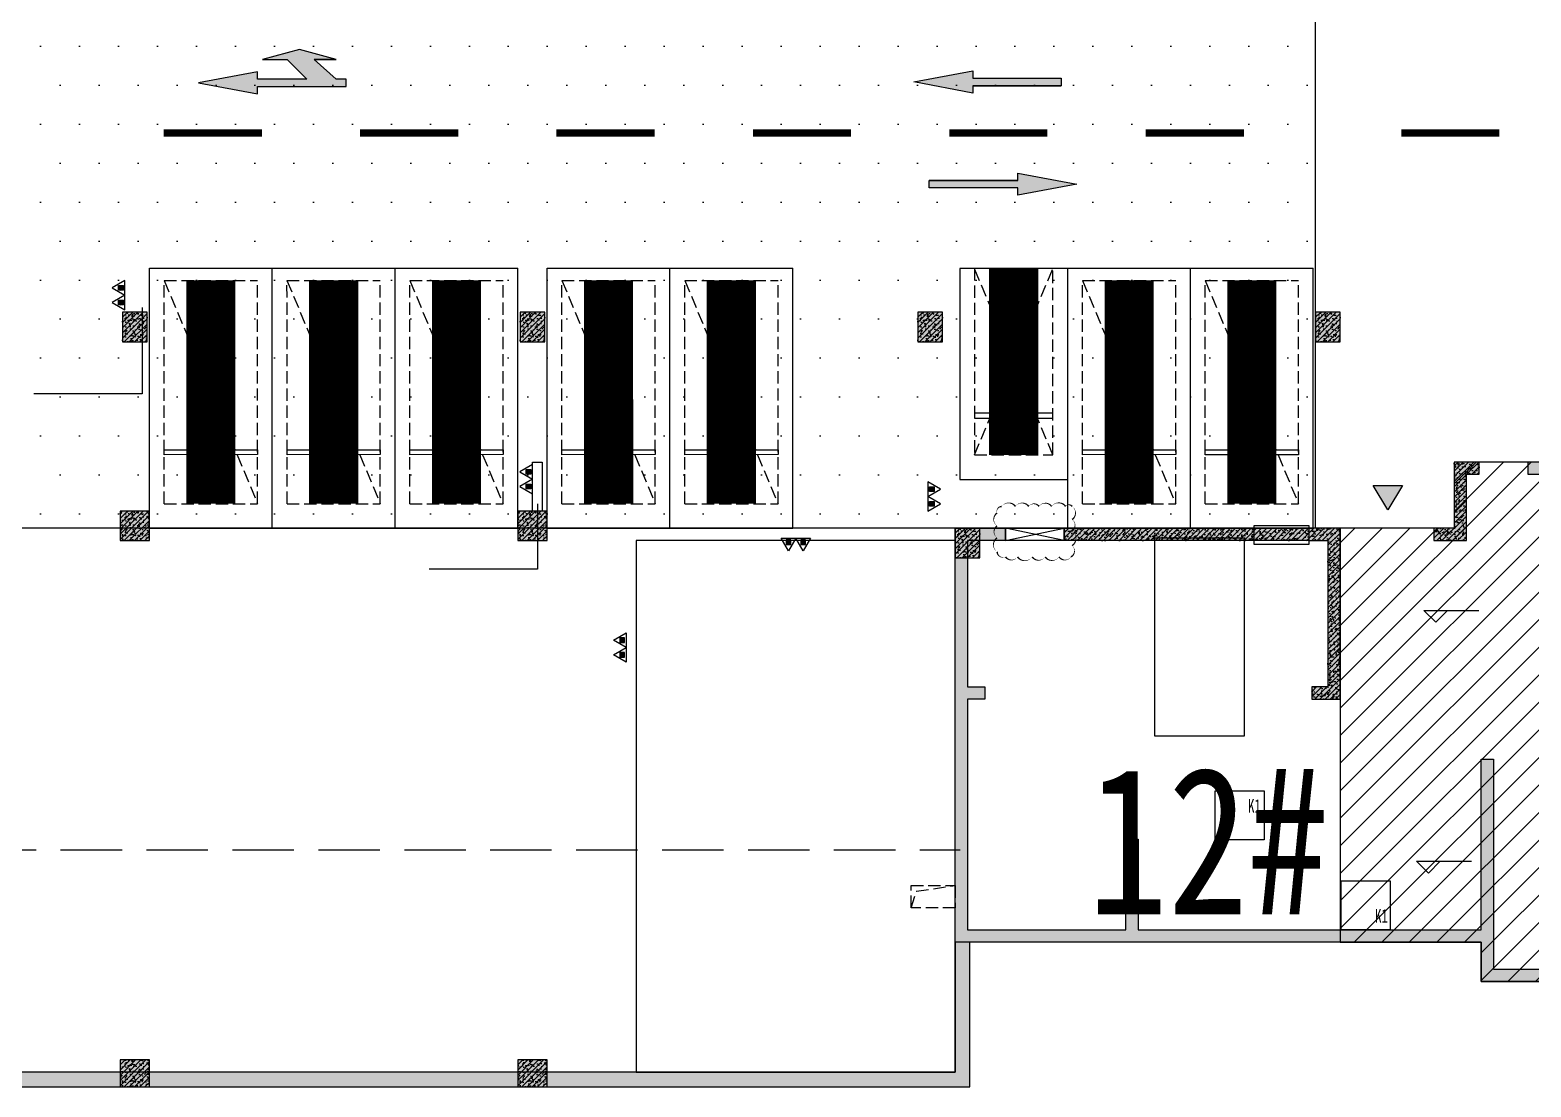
# Model space of a CAD drawing. Extents: x -1338203 to 1886333, y -783476 to 1038610.
# Drawn here: x 637563 to 668132, y 181499 to 203029 of the extents above; entities that cross this region are included whole.
import ezdxf
from ezdxf.enums import TextEntityAlignment as Align

# ---------------------------------------------------------------- set-up
doc = ezdxf.new("R2010")
doc.units = 0
doc.header["$LTSCALE"] = 1000
doc.header["$MEASUREMENT"] = 0
for name, pattern in [('$2$DASH', [0.35, 0.25, -0.1]), ('A-001-平面B2$0$__DASH', [0.35, 0.25, -0.1]), ('DASH', [0.35, 0.25, -0.1])]:
    doc.linetypes.add(name, pattern=pattern)
for name, color, linetype in [('$0$0A-O-HOLE', 52, 'Continuous'), ('$0$DIM_SYMB', 3, 'Continuous'), ('0A-P-PKNG-LINE', 9, 'Continuous'), ('A-001-平面参照B1$0$0A-ELEV-PATT', 8, 'Continuous'), ('A-001-平面参照B1$0$0G-NOTE', 4, 'Continuous'), ('A-001-平面参照B1$0$AUDIT_D_220531184525-2', 40, 'Continuous'), ('A-001-车位参照B1$0$A-001-车位参照B1$0$0A-P-PKNG-CAR(A)', 43, 'Continuous'), ('A-001-车位参照B1$0$A-001-车位参照B1$0$0A-P-PKNG-CAR(B)', 21, 'Continuous'), ('A-12-平面B1改$0$A-12-平面B1$0$0A-A-SYMB-ELEV', 150, 'Continuous'), ('p-a-mini', 150, 'Continuous'), ('p-a-regular', 5, 'Continuous'), ('S-12-柱墙B1_1$0$0S-CW-HATCH', 251, 'Continuous'), ('S-12-柱墙B1_1$0$0S-CW-HATCH-UP', 251, 'Continuous'), ('S-12-柱墙B1_1$0$0S-CW-LINE', 72, 'Continuous'), ('S-12-柱墙B1_1$0$0S-S-HOLE', 55, 'Continuous'), ('S001地下一墙柱$0$S001地下一墙柱$0$0S-CC-LINE', 52, 'Continuous'), ('S001地下一墙柱$0$S001地下一墙柱$0$0S-CW-HATCH', 251, 'Continuous'), ('S001地下一墙柱$0$S001地下一墙柱$0$0S-CW-HATCH-UP', 251, 'Continuous'), ('S001地下一墙柱$0$S001地下一墙柱$0$0S-CW-LINE', 72, 'Continuous'), ('中心线', 42, 'Continuous'), ('可见线', 7, 'Continuous'), ('地面指向箭头', 7, 'Continuous'), ('负一层消火栓$0$0P-ACC-FH', 7, 'Continuous'), ('负一层消火栓$0$0P-DIM-FH', 3, 'Continuous'), ('负一层消火栓$0$0P-EQUIP-FH', 7, 'Continuous')]:
    doc.layers.add(name, color=color, linetype=linetype)
for name, color, linetype, plot in [('A-001-平面参照B1$0$AAD-A-PROOF', 30, 'Continuous', False), ('AAD-A-PROOF', 30, 'Continuous', False), ('S-12-柱墙B1_1$0$AAD-A-PROOF', 30, 'Continuous', False)]:
    doc.layers.add(name, color=color, linetype=linetype, plot=plot)
doc.styles.add('A-001-平面参照B1$0$AAD-HT', font='simhei.ttf', dxfattribs={"width": 0.6})
doc.styles.add('仿宋_GB2312', font='simfang.ttf', dxfattribs={"width": 0.7, "height": 4})
pattern_1 = [(45, (0, 0), (-53.0330086, 53.0330086), []), (50, (0, 0), (215.178055, -18.82564), [22.5, -247.5]), (355, (0, 0), (-41.6254, 225.65764), [18, -198]), (100.4514, (17.93, -1.57), (173.552815, 206.83186), [19.12206, -210.342634]), (46.1842, (0, 60), (320.17231, -49.6557), [33.75, -371.25]), (96.6356, (26.68, 55.86), (280.39881, 292.23536), [28.68309, -315.5139]), (351.1842, (0, 60), (280.39858, 292.23558), [27, -297]), (21, (30, 45), (179.072116, -120.785667), [22.5, -247.5]), (326, (30, 45), (72.9946, 217.545014), [18, -198]), (71.4514, (44.92, 34.93), (252.06679, 96.75915), [19.12206, -210.342634]), (37.5, (0, 0), (3.647957, 99.868156), [0, -195.6, 0, -201, 0, -198.75]), (7.5, (0, 0), (78.920861, 118.323514), [0, -114.6, 0, -191.1, 0, -75.75]), (327.5, (-66.9, 0), (160.146731, -6.7664615), [0, -75, 0, -234, 0, -310.5]), (317.5, (-96.9, 0), (174.95585, 30.031495), [0, -97.5, 0, -155.4, 0, -220.5])]

# ---------------------------------------------------------------- blocks, each defined once
blk = doc.blocks.new('A-001-平面参照B1')
at = {"layer": 'A-001-平面参照B1$0$0A-ELEV-PATT'}
h = blk.add_hatch(dxfattribs=at)
h.set_pattern_fill('DOTS', color=256, scale=500)
h.set_pattern_definition([(0, (-766365.4, -306889.1), (396.875, 793.75), [0, -793.75])])
h.paths.add_polyline_path([(-147679, -109440), (-147679, -97910), (-102629, -97910), (-102629, -114010), (-139289, -114010), (-139289, -113010), (-147319, -113008), (-147319, -109438)])
at = {"layer": 'A-001-平面参照B1$0$AAD-A-PROOF', "ltscale": 0.002}
blk.add_lwpolyline([(-116459, -125088), (-109959, -125088), (-109959, -114260), (-116459, -114260)], close=True, dxfattribs=at)
at = {"layer": 'A-001-平面参照B1$0$AUDIT_D_220531184525-2'}
blk.add_lwpolyline([(-147679, -109440), (-147679, -97910), (-102629, -97910), (-102629, -114010), (-139289, -114010), (-139289, -113010), (-147319, -113008), (-147319, -109438), (-147679, -109440)], dxfattribs=at)
at = {"layer": 'A-001-平面参照B1$0$0G-NOTE', "style": 'A-001-平面参照B1$0$AAD-HT', "width": 0.8}
blk.add_text('12#', height=3000, rotation=0, dxfattribs=at).set_placement((-107261, -120376), align=Align.MIDDLE_LEFT)
blk = doc.blocks.new('A$C2C814229')
at = {"layer": '$0$0A-O-HOLE', "linetype": 'DASH'}
blk.add_lwpolyline([(-110859, -121288), (-109959, -121288), (-109959, -121738), (-110859, -121738)], close=True, dxfattribs=at)
blk.add_lwpolyline([(-110859, -121738), (-110751, -121400), (-109959, -121288)], dxfattribs=at)
blk = doc.blocks.new('A-001-人防参照B1')
for points in [[(-103869, -113952), (-102759, -113952), (-102759, -114343), (-103869, -114343)], [(-105904, -118240), (-104069, -118240), (-104069, -114210), (-105904, -114210)]]:
    blk.add_lwpolyline(points, close=True)
blk = doc.blocks.new('S-12-柱墙B1_1', base_point=(-588474, -346969))
at = {"layer": 'S-12-柱墙B1_1$0$0S-CW-HATCH'}
h = blk.add_hatch(color=256, dxfattribs=at)
h.dxf.hatch_style = 1
h.paths.add_polyline_path([(-584784, -348869), (-584984, -348869), (-584984, -349269), (-585764, -349269), (-585764, -349469), (-584784, -349469)])
h.paths.add_polyline_path([(-584984, -348069), (-584784, -348069), (-584784, -347309), (-585314, -347309), (-585314, -345329), (-588634, -345329), (-588634, -347379), (-588914, -347379), (-588914, -347629), (-588584, -347629), (-588584, -349379), (-588384, -349379), (-588384, -345579), (-585564, -345579), (-585564, -346809), (-585764, -346809), (-585764, -347059), (-585564, -347059), (-585564, -347559), (-584984, -347559)])
h = blk.add_hatch(color=256, dxfattribs=at)
h.dxf.hatch_style = 1
h.paths.add_polyline_path([(-590414, -347379), (-590414, -348729), (-590824, -348729), (-590824, -348979), (-590164, -348979), (-590164, -347629), (-589904, -347629), (-589904, -347379)])
h = blk.add_hatch(color=256, dxfattribs=at)
h.dxf.hatch_style = 1
h.paths.add_polyline_path([(-544824, -351749), (-545074, -351749), (-545074, -350749), (-544824, -350749), (-544824, -348729), (-549444, -348729), (-549444, -348979), (-545074, -348979), (-545074, -351959), (-545424, -351959), (-545424, -352209), (-545074, -352209), (-545074, -355139), (-544824, -355139), (-544824, -355839), (-545074, -355839), (-545074, -356909), (-548299, -356909), (-548299, -355059), (-548549, -355059), (-548549, -356909), (-555534, -356909), (-555534, -353429), (-555784, -353429), (-555784, -357709), (-561664, -357709), (-561664, -353429), (-561914, -353429), (-561914, -356909), (-568899, -356909), (-568899, -355059), (-569149, -355059), (-569149, -356909), (-572374, -356909), (-572374, -354579), (-572624, -354579), (-572624, -356909), (-572774, -356909), (-572774, -354579), (-573024, -354579), (-573024, -356909), (-576249, -356909), (-576249, -355059), (-576499, -355059), (-576499, -356909), (-583484, -356909), (-583484, -353429), (-583734, -353429), (-583734, -357709), (-589614, -357709), (-589614, -353429), (-589864, -353429), (-589864, -356909), (-596849, -356909), (-596849, -355059), (-597099, -355059), (-597099, -356909), (-600324, -356909), (-600324, -352209), (-599974, -352209), (-599974, -351959), (-600324, -351959), (-600324, -348979), (-599554, -348979), (-599554, -348729), (-600574, -348729), (-600574, -357159), (-589864, -357159), (-589864, -357959), (-583484, -357959), (-583484, -357159), (-561914, -357159), (-561914, -357959), (-555534, -357959), (-555534, -357159), (-544824, -357159)])
h = blk.add_hatch(color=256, dxfattribs=at)
h.dxf.hatch_style = 1
h.paths.add_polyline_path([(-598354, -348729), (-593374, -348729), (-593374, -348979), (-598354, -348979)])
h = blk.add_hatch(color=256, dxfattribs=at)
h.dxf.hatch_style = 1
h.paths.add_polyline_path([(-593374, -348979), (-592984, -348979), (-592984, -351959), (-593314, -351959), (-593314, -352209), (-592734, -352209), (-592734, -348729), (-593374, -348729)])
at = {"layer": 'S-12-柱墙B1_1$0$0S-CW-HATCH-UP'}
h = blk.add_hatch(dxfattribs=at)
h.set_pattern_fill('钢筋混凝土', color=256, scale=30)
h.set_pattern_definition(pattern_1)
h.paths.add_polyline_path([(-584984, -348069), (-584784, -348069), (-584784, -347309), (-585314, -347309), (-585314, -345329), (-588634, -345329), (-588634, -347379), (-588914, -347379), (-588914, -347629), (-588584, -347629), (-588584, -349379), (-588384, -349379), (-588384, -345579), (-585564, -345579), (-585564, -346809), (-585764, -346809), (-585764, -347059), (-585564, -347059), (-585564, -347559), (-584984, -347559)])
h.paths.add_polyline_path([(-584784, -348869), (-584984, -348869), (-584984, -349269), (-585764, -349269), (-585764, -349469), (-584784, -349469)])
h = blk.add_hatch(dxfattribs=at)
h.set_pattern_fill('钢筋混凝土', color=256, scale=30)
h.set_pattern_definition([(45, (-2.43, -1.91), (-53.0330086, 53.0330086), []), (50, (-2.43, -1.91), (215.178055, -18.82564), [22.5, -247.5]), (355, (-2.43, -1.9), (-41.6254, 225.65764), [18, -198]), (100.4514, (15.5, -3.48), (173.552815, 206.83186), [19.12206, -210.342634]), (46.1842, (-2.43, 58.1), (320.17231, -49.6557), [33.75, -371.25]), (96.6356, (24.25, 53.95), (280.39881, 292.23536), [28.68309, -315.5139]), (351.1842, (-2.43, 58.1), (280.39858, 292.23558), [27, -297]), (21, (27.57, 43.09), (179.072116, -120.785667), [22.5, -247.5]), (326, (27.57, 43.1), (72.9946, 217.54501), [18, -198]), (71.4514, (42.5, 33.03), (252.06679, 96.75915), [19.12206, -210.342634]), (37.5, (-2.43, -1.91), (3.647957, 99.868156), [0, -195.6, 0, -201, 0, -198.75]), (7.5, (-2.43, -1.91), (78.920861, 118.323514), [0, -114.6, 0, -191.1, 0, -75.75]), (327.5, (-69.33, -1.91), (160.146731, -6.7664615), [0, -75, 0, -234, 0, -310.5]), (317.5, (-99.33, -1.91), (174.95585, 30.031495), [0, -97.5, 0, -155.4, 0, -220.5])])
h.paths.add_polyline_path([(-590414, -347379), (-590414, -348729), (-590824, -348729), (-590824, -348979), (-590164, -348979), (-590164, -347629), (-589904, -347629), (-589904, -347379)])
h = blk.add_hatch(dxfattribs=at)
h.set_pattern_fill('钢筋混凝土', color=256, scale=30)
h.set_pattern_definition(pattern_1)
h.paths.add_polyline_path([(-545074, -350749), (-544824, -350749), (-544824, -348729), (-549444, -348729), (-549444, -348979), (-545074, -348979), (-545074, -351959), (-545424, -351959), (-545424, -352209), (-545074, -352209), (-545074, -355139), (-544824, -355139), (-544824, -355839), (-545074, -355839), (-545074, -356909), (-548299, -356909), (-548299, -355059), (-548549, -355059), (-548549, -356909), (-555534, -356909), (-555534, -353429), (-555784, -353429), (-555784, -357709), (-561664, -357709), (-561664, -353429), (-561914, -353429), (-561914, -356909), (-568899, -356909), (-568899, -355059), (-569149, -355059), (-569149, -356909), (-572374, -356909), (-572374, -354579), (-572624, -354579), (-572624, -356909), (-572774, -356909), (-572774, -354579), (-573024, -354579), (-573024, -356909), (-576249, -356909), (-576249, -355059), (-576499, -355059), (-576499, -356909), (-583484, -356909), (-583484, -353429), (-583734, -353429), (-583734, -357709), (-589614, -357709), (-589614, -353429), (-589864, -353429), (-589864, -356909), (-596849, -356909), (-596849, -355059), (-597099, -355059), (-597099, -356909), (-600324, -356909), (-600324, -352209), (-599974, -352209), (-599974, -351959), (-600324, -351959), (-600324, -348979), (-599554, -348979), (-599554, -348729), (-600574, -348729), (-600574, -357159), (-589864, -357159), (-589864, -357959), (-583484, -357959), (-583484, -357159), (-561914, -357159), (-561914, -357959), (-555534, -357959), (-555534, -357159), (-544824, -357159), (-544824, -351749), (-545074, -351749)])
h = blk.add_hatch(dxfattribs=at)
h.set_pattern_fill('钢筋混凝土', color=256, scale=30)
h.set_pattern_definition(pattern_1)
h.paths.add_polyline_path([(-598354, -348729), (-593374, -348729), (-593374, -348979), (-598354, -348979)])
h = blk.add_hatch(dxfattribs=at)
h.set_pattern_fill('钢筋混凝土', color=256, scale=30)
h.set_pattern_definition([(45, (0, 0), (-53.0330086, 53.0330086), []), (50, (0, 0), (215.178055, -18.82564), [22.5, -247.5]), (355, (0, 0), (-41.6254, 225.65764), [18, -198]), (100.4514, (17.93, -1.57), (173.552815, 206.83186), [19.12206, -210.342634]), (46.1842, (0, 60), (320.17231, -49.6557), [33.75, -371.25]), (96.6356, (26.68, 55.86), (280.39881, 292.23536), [28.68309, -315.5139]), (351.1842, (0, 60), (280.39858, 292.23558), [27, -297]), (21, (30, 45), (179.072116, -120.785667), [22.5, -247.5]), (326, (30, 45), (72.9946, 217.54501), [18, -198]), (71.4514, (44.92, 34.93), (252.06679, 96.75915), [19.12206, -210.342634]), (37.5, (0, 0), (3.647957, 99.868156), [0, -195.6, 0, -201, 0, -198.75]), (7.5, (0, 0), (78.920861, 118.323514), [0, -114.6, 0, -191.1, 0, -75.75]), (327.5, (-66.9, 0), (160.146731, -6.7664615), [0, -75, 0, -234, 0, -310.5]), (317.5, (-96.9, 0), (174.95585, 30.031495), [0, -97.5, 0, -155.4, 0, -220.5])])
h.paths.add_polyline_path([(-593374, -348979), (-592984, -348979), (-592984, -351959), (-593314, -351959), (-593314, -352209), (-592734, -352209), (-592734, -348729), (-593374, -348729)])
at = {"layer": 'S-12-柱墙B1_1$0$0S-CW-LINE'}
for points in [[(-588634, -347379), (-588914, -347379), (-588914, -347629), (-588584, -347629)], [(-583484, -357959), (-589864, -357959), (-589864, -357159), (-600574, -357159), (-600574, -348729), (-599554, -348729), (-599554, -348979), (-600324, -348979), (-600324, -351959), (-599974, -351959), (-599974, -352209), (-600324, -352209), (-600324, -356909), (-597099, -356909), (-597099, -355059), (-596849, -355059), (-596849, -356909), (-589864, -356909), (-589864, -353429), (-589614, -353429), (-589614, -357709), (-583734, -357709)]]:
    blk.add_lwpolyline(points, dxfattribs=at)
for points in [[(-590414, -347379), (-590414, -348729), (-590824, -348729), (-590824, -348979), (-590164, -348979), (-590164, -347629), (-589904, -347629), (-589904, -347379)], [(-598354, -348729), (-593374, -348729), (-593374, -348979), (-598354, -348979)], [(-593374, -348979), (-592984, -348979), (-592984, -351959), (-593314, -351959), (-593314, -352209), (-592734, -352209), (-592734, -348729), (-593374, -348729)]]:
    blk.add_lwpolyline(points, close=True, dxfattribs=at)
at = {"layer": 'S-12-柱墙B1_1$0$0S-S-HOLE'}
for p, q in [((-599554, -348979), (-598354, -348729)), ((-598354, -348979), (-599554, -348729))]:
    blk.add_line(p, q, dxfattribs=at)
blk.add_lwpolyline([(-599554, -348729), (-598354, -348729), (-598354, -348979), (-599554, -348979)], close=True, dxfattribs=at)
at = {"layer": 'S-12-柱墙B1_1$0$AAD-A-PROOF', "flags": 128}
blk.add_lwpolyline([(-598194, -348284, 0, 30.8, -0.520567), (-598194, -348550, 0, 30.8, -0.520567), (-598194, -348782, 0, 30.8, -0.520567), (-598194, -349083, 0, 30.8, -0.520567), (-598216, -349311, 0, 30.8, -0.520567), (-598461, -349311, 0, 30.8, -0.520567), (-598744, -349311, 0, 30.8, -0.520567), (-599008, -349311, 0, 30.8, -0.520567), (-599306, -349311, 0, 30.8, -0.520567), (-599550, -349311, 0, 30.8, -0.520567), (-599722, -349208, 0, 30.8, -0.520567), (-599722, -348922, 0, 30.8, -0.520567), (-599722, -348681, 0, 30.8, -0.520567), (-599722, -348418, 0, 30.8, -0.520567), (-599626, -348284, 0, 30.8, -0.520567), (-599348, -348284, 0, 30.8, -0.520567), (-599078, -348284, 0, 30.8, -0.520567), (-598868, -348284, 0, 30.8, -0.520567), (-598611, -348284, 0, 30.8, -0.520567), (-598326, -348284, 0, 30.8, -0.520567)], format="xyseb", close=True, dxfattribs=at)
blk = doc.blocks.new('S001地下一墙柱')
at = {"layer": 'S001地下一墙柱$0$S001地下一墙柱$0$0S-CW-HATCH'}
h = blk.add_hatch(color=256, dxfattribs=at)
h.dxf.hatch_style = 1
h.paths.add_polyline_path([(-126419, -109610), (-126919, -109610), (-126919, -110210), (-126419, -110210)])
h = blk.add_hatch(color=256, dxfattribs=at)
h.dxf.hatch_style = 1
h.paths.add_polyline_path([(-118319, -109610), (-118819, -109610), (-118819, -110210), (-118319, -110210)])
h = blk.add_hatch(color=256, dxfattribs=at)
h.dxf.hatch_style = 1
h.paths.add_polyline_path([(-110219, -109610), (-110719, -109610), (-110719, -110210), (-110219, -110210)])
h = blk.add_hatch(color=256, dxfattribs=at)
h.dxf.hatch_style = 1
h.paths.add_polyline_path([(-102119, -109610), (-102619, -109610), (-102619, -110210), (-102119, -110210)])
h = blk.add_hatch(color=256, dxfattribs=at)
h.dxf.hatch_style = 1
h.paths.add_polyline_path([(-126369, -113660), (-126969, -113660), (-126969, -114260), (-126369, -114260)])
h = blk.add_hatch(color=256, dxfattribs=at)
h.dxf.hatch_style = 1
h.paths.add_polyline_path([(-118269, -113660), (-118869, -113660), (-118869, -114260), (-118269, -114260)])
h = blk.add_hatch(color=256, dxfattribs=at)
h.dxf.hatch_style = 1
h.paths.add_polyline_path([(-109459, -114010), (-109959, -114010), (-109959, -114610), (-109459, -114610)])
at = {"layer": 'S001地下一墙柱$0$S001地下一墙柱$0$0S-CW-HATCH', "ltscale": 0.002}
h = blk.add_hatch(color=256, dxfattribs=at)
h.dxf.hatch_style = 1
h.paths.add_polyline_path([(-132879, -122790), (-132879, -125390), (-109659, -125390), (-109659, -122440), (-109959, -122440), (-109959, -125090), (-132579, -125090), (-132579, -122790)])
at = {"layer": 'S001地下一墙柱$0$S001地下一墙柱$0$0S-CW-HATCH'}
h = blk.add_hatch(color=256, dxfattribs=at)
h.dxf.hatch_style = 1
h.paths.add_polyline_path([(-126369, -124840), (-126969, -124840), (-126969, -125390), (-126369, -125390)])
h = blk.add_hatch(color=256, dxfattribs=at)
h.dxf.hatch_style = 1
h.paths.add_polyline_path([(-118269, -124840), (-118869, -124840), (-118869, -125390), (-118269, -125390)])
at = {"layer": 'S001地下一墙柱$0$S001地下一墙柱$0$0S-CW-HATCH-UP'}
h = blk.add_hatch(dxfattribs=at)
h.set_pattern_fill('钢筋混凝土', color=256, scale=30)
h.set_pattern_definition([(45, (-94108.04, -100658.29), (-53.03301, 53.03301), []), (50, (-94108.04, -100658.29), (215.1781, -18.8256), [22.5, -247.5]), (355, (-94108.04, -100658.29), (-41.6254, 225.6576), [18, -198]), (100.4514, (-94090.1, -100659.86), (173.5528, 206.8319), [19.122, -210.3426]), (46.1842, (-94108.04, -100598.3), (320.1723, -49.6557), [33.75, -371.25]), (96.6356, (-94081.36, -100602.43), (280.3988, 292.2354), [28.683, -315.514]), (351.1842, (-94108.04, -100598.3), (280.3986, 292.2356), [27, -297]), (21, (-94078.04, -100613.29), (179.0721, -120.7857), [22.5, -247.5]), (326, (-94078.04, -100613.29), (72.9946, 217.545), [18, -198]), (71.4514, (-94063.11, -100623.35), (252.0668, 96.7591), [19.122, -210.3426]), (37.5, (-94108.04, -100658.29), (3.64796, 99.86816), [0, -195.6, 0, -201, 0, -198.75]), (7.5, (-94108.04, -100658.29), (78.92086, 118.3235), [0, -114.6, 0, -191.1, 0, -75.75]), (327.5, (-94174.94, -100658.29), (160.14673, -6.76646), [0, -75, 0, -234, 0, -310.5]), (317.5, (-94204.94, -100658.29), (174.95585, 30.0315), [0, -97.5, 0, -155.4, 0, -220.5])])
h.paths.add_polyline_path([(-126419, -109610), (-126919, -109610), (-126919, -110210), (-126419, -110210)])
h = blk.add_hatch(dxfattribs=at)
h.set_pattern_fill('钢筋混凝土', color=256, scale=30)
h.set_pattern_definition([(45, (-86008.01, -100658.154), (-53.03301, 53.03301), []), (50, (-86008, -100658.15), (215.1781, -18.8256), [22.5, -247.5]), (355, (-86008, -100658.15), (-41.6254, 225.6576), [18, -198]), (100.4514, (-85990.07, -100659.72), (173.5528, 206.8319), [19.122, -210.3426]), (46.1842, (-86008, -100598.15), (320.1723, -49.6557), [33.75, -371.25]), (96.6356, (-85981.33, -100602.3), (280.3988, 292.2354), [28.683, -315.514]), (351.1842, (-86008, -100598.15), (280.3986, 292.2356), [27, -297]), (21, (-85978, -100613.15), (179.0721, -120.7857), [22.5, -247.5]), (326, (-85978, -100613.15), (72.9946, 217.545), [18, -198]), (71.4514, (-85963.08, -100623.22), (252.0668, 96.7591), [19.122, -210.3426]), (37.5, (-86008.01, -100658.154), (3.64796, 99.86816), [0, -195.6, 0, -201, 0, -198.75]), (7.5, (-86008.01, -100658.15), (78.92086, 118.3235), [0, -114.6, 0, -191.1, 0, -75.75]), (327.5, (-86074.91, -100658.154), (160.14673, -6.76646), [0, -75, 0, -234, 0, -310.5]), (317.5, (-86104.9, -100658.15), (174.95585, 30.0315), [0, -97.5, 0, -155.4, 0, -220.5])])
h.paths.add_polyline_path([(-118319, -109610), (-118819, -109610), (-118819, -110210), (-118319, -110210)])
h = blk.add_hatch(dxfattribs=at)
h.set_pattern_fill('钢筋混凝土', color=256, scale=30)
h.set_pattern_definition([(45, (-77908.04, -100658.29), (-53.03301, 53.03301), []), (50, (-77908.04, -100658.29), (215.1781, -18.8256), [22.5, -247.5]), (355, (-77908.04, -100658.29), (-41.6254, 225.6576), [18, -198]), (100.4514, (-77890.1, -100659.86), (173.5528, 206.8319), [19.122, -210.3426]), (46.1842, (-77908.04, -100598.3), (320.1723, -49.6557), [33.75, -371.25]), (96.6356, (-77881.36, -100602.43), (280.3988, 292.2354), [28.683, -315.514]), (351.1842, (-77908.04, -100598.3), (280.3986, 292.2356), [27, -297]), (21, (-77878.04, -100613.29), (179.0721, -120.7857), [22.5, -247.5]), (326, (-77878.04, -100613.29), (72.9946, 217.545), [18, -198]), (71.4514, (-77863.11, -100623.35), (252.0668, 96.7591), [19.122, -210.3426]), (37.5, (-77908.04, -100658.29), (3.64796, 99.86816), [0, -195.6, 0, -201, 0, -198.75]), (7.5, (-77908.04, -100658.29), (78.92086, 118.3235), [0, -114.6, 0, -191.1, 0, -75.75]), (327.5, (-77974.94, -100658.29), (160.14673, -6.76646), [0, -75, 0, -234, 0, -310.5]), (317.5, (-78004.94, -100658.29), (174.95585, 30.0315), [0, -97.5, 0, -155.4, 0, -220.5])])
h.paths.add_polyline_path([(-110219, -109610), (-110719, -109610), (-110719, -110210), (-110219, -110210)])
h = blk.add_hatch(dxfattribs=at)
h.set_pattern_fill('钢筋混凝土', color=256, scale=30)
h.set_pattern_definition([(45, (-69808.044, -100658.29), (-53.03301, 53.03301), []), (50, (-69808.04, -100658.29), (215.1781, -18.8256), [22.5, -247.5]), (355, (-69808.04, -100658.29), (-41.6254, 225.6576), [18, -198]), (100.4514, (-69790.11, -100659.86), (173.5528, 206.8319), [19.122, -210.3426]), (46.1842, (-69808.04, -100598.3), (320.1723, -49.6557), [33.75, -371.25]), (96.6356, (-69781.36, -100602.43), (280.3988, 292.2354), [28.683, -315.514]), (351.1842, (-69808.04, -100598.3), (280.3986, 292.2356), [27, -297]), (21, (-69778.04, -100613.29), (179.0721, -120.7857), [22.5, -247.5]), (326, (-69778.04, -100613.29), (72.9946, 217.545), [18, -198]), (71.4514, (-69763.12, -100623.35), (252.0668, 96.7591), [19.122, -210.3426]), (37.5, (-69808.044, -100658.29), (3.64796, 99.86816), [0, -195.6, 0, -201, 0, -198.75]), (7.5, (-69808.04, -100658.29), (78.92086, 118.3235), [0, -114.6, 0, -191.1, 0, -75.75]), (327.5, (-69874.944, -100658.29), (160.14673, -6.76646), [0, -75, 0, -234, 0, -310.5]), (317.5, (-69904.94, -100658.29), (174.95585, 30.0315), [0, -97.5, 0, -155.4, 0, -220.5])])
h.paths.add_polyline_path([(-102119, -109610), (-102619, -109610), (-102619, -110210), (-102119, -110210)])
h = blk.add_hatch(dxfattribs=at)
h.set_pattern_fill('钢筋混凝土', color=256, scale=30)
h.set_pattern_definition([(45, (-94108.03, -104708.29), (-53.03301, 53.03301), []), (50, (-94108.03, -104708.3), (215.1781, -18.8256), [22.5, -247.5]), (355, (-94108.03, -104708.3), (-41.6254, 225.6576), [18, -198]), (100.4514, (-94090.1, -104709.86), (173.5528, 206.8319), [19.122, -210.3426]), (46.1842, (-94108.03, -104648.3), (320.1723, -49.6557), [33.75, -371.25]), (96.6356, (-94081.35, -104652.43), (280.3988, 292.2354), [28.683, -315.514]), (351.1842, (-94108.03, -104648.3), (280.3986, 292.2356), [27, -297]), (21, (-94078.03, -104663.3), (179.0721, -120.7857), [22.5, -247.5]), (326, (-94078.03, -104663.3), (72.9946, 217.545), [18, -198]), (71.4514, (-94063.1, -104673.36), (252.0668, 96.7591), [19.122, -210.3426]), (37.5, (-94108.03, -104708.29), (3.64796, 99.86816), [0, -195.6, 0, -201, 0, -198.75]), (7.5, (-94108.03, -104708.29), (78.92086, 118.3235), [0, -114.6, 0, -191.1, 0, -75.75]), (327.5, (-94174.93, -104708.29), (160.14673, -6.76646), [0, -75, 0, -234, 0, -310.5]), (317.5, (-94204.93, -104708.29), (174.95585, 30.0315), [0, -97.5, 0, -155.4, 0, -220.5])])
h.paths.add_polyline_path([(-126369, -113660), (-126969, -113660), (-126969, -114260), (-126369, -114260)])
h = blk.add_hatch(dxfattribs=at)
h.set_pattern_fill('钢筋混凝土', color=256, scale=30)
h.set_pattern_definition([(45, (-86008.03, -104708.29), (-53.03301, 53.03301), []), (50, (-86008.03, -104708.3), (215.1781, -18.8256), [22.5, -247.5]), (355, (-86008.03, -104708.3), (-41.6254, 225.6576), [18, -198]), (100.4514, (-85990.1, -104709.86), (173.5528, 206.8319), [19.122, -210.3426]), (46.1842, (-86008.03, -104648.3), (320.1723, -49.6557), [33.75, -371.25]), (96.6356, (-85981.35, -104652.43), (280.3988, 292.2354), [28.683, -315.514]), (351.1842, (-86008.03, -104648.3), (280.3986, 292.2356), [27, -297]), (21, (-85978.03, -104663.3), (179.0721, -120.7857), [22.5, -247.5]), (326, (-85978.03, -104663.3), (72.9946, 217.545), [18, -198]), (71.4514, (-85963.1, -104673.36), (252.0668, 96.7591), [19.122, -210.3426]), (37.5, (-86008.03, -104708.29), (3.64796, 99.86816), [0, -195.6, 0, -201, 0, -198.75]), (7.5, (-86008.03, -104708.29), (78.92086, 118.3235), [0, -114.6, 0, -191.1, 0, -75.75]), (327.5, (-86074.93, -104708.29), (160.14673, -6.76646), [0, -75, 0, -234, 0, -310.5]), (317.5, (-86104.93, -104708.29), (174.95585, 30.0315), [0, -97.5, 0, -155.4, 0, -220.5])])
h.paths.add_polyline_path([(-118269, -113660), (-118869, -113660), (-118869, -114260), (-118269, -114260)])
h = blk.add_hatch(dxfattribs=at)
h.set_pattern_fill('钢筋混凝土', color=256, scale=30)
h.set_pattern_definition([(45, (-77148.03, -105058.29), (-53.03301, 53.03301), []), (50, (-77148.03, -105058.3), (215.1781, -18.8256), [22.5, -247.5]), (355, (-77148.03, -105058.3), (-41.6254, 225.6576), [18, -198]), (100.4514, (-77130.1, -105059.86), (173.5528, 206.8319), [19.122, -210.3426]), (46.1842, (-77148.03, -104998.3), (320.1723, -49.6557), [33.75, -371.25]), (96.6356, (-77121.35, -105002.43), (280.3988, 292.2354), [28.683, -315.514]), (351.1842, (-77148.03, -104998.3), (280.3986, 292.2356), [27, -297]), (21, (-77118.03, -105013.3), (179.0721, -120.7857), [22.5, -247.5]), (326, (-77118.03, -105013.3), (72.9946, 217.545), [18, -198]), (71.4514, (-77103.1, -105023.36), (252.0668, 96.7591), [19.122, -210.3426]), (37.5, (-77148.03, -105058.29), (3.64796, 99.86816), [0, -195.6, 0, -201, 0, -198.75]), (7.5, (-77148.03, -105058.29), (78.92086, 118.3235), [0, -114.6, 0, -191.1, 0, -75.75]), (327.5, (-77214.93, -105058.29), (160.14673, -6.76646), [0, -75, 0, -234, 0, -310.5]), (317.5, (-77244.93, -105058.29), (174.95585, 30.0315), [0, -97.5, 0, -155.4, 0, -220.5])])
h.paths.add_polyline_path([(-109459, -114010), (-109959, -114010), (-109959, -114610), (-109459, -114610)])
at = {"layer": 'S001地下一墙柱$0$S001地下一墙柱$0$0S-CW-HATCH-UP', "ltscale": 0.002}
h = blk.add_hatch(dxfattribs=at)
h.set_pattern_fill('钢筋混凝土', color=256, scale=30)
h.set_pattern_definition([(45, (-766365.37, -306889.07), (-53.033009, 53.033009), []), (50, (-766365.37, -306889.07), (215.178055, -18.82564), [22.5, -247.5]), (355, (-766365.37, -306889.07), (-41.6254, 225.65764), [18, -198]), (100.4514, (-766347.44, -306890.64), (173.552815, 206.83186), [19.12206, -210.342634]), (46.1842, (-766365.37, -306829.07), (320.17231, -49.6557), [33.75, -371.25]), (96.6356, (-766338.7, -306833.2), (280.39881, 292.23536), [28.68309, -315.5139]), (351.1842, (-766365.37, -306829.07), (280.39858, 292.23558), [27, -297]), (21, (-766335.37, -306844.07), (179.072116, -120.785667), [22.5, -247.5]), (326, (-766335.37, -306844.07), (72.9946, 217.54501), [18, -198]), (71.4514, (-766320.44, -306854.14), (252.06679, 96.75915), [19.12206, -210.342634]), (37.5, (-766365.37, -306889.07), (3.647957, 99.868156), [0, -195.6, 0, -201, 0, -198.75]), (7.5, (-766365.37, -306889.07), (78.920861, 118.323514), [0, -114.6, 0, -191.1, 0, -75.75]), (327.5, (-766432.27, -306889.07), (160.146731, -6.7664615), [0, -75, 0, -234, 0, -310.5]), (317.5, (-766462.27, -306889.07), (174.95585, 30.031495), [0, -97.5, 0, -155.4, 0, -220.5])])
h.paths.add_polyline_path([(-132879, -122790), (-132879, -125390), (-109659, -125390), (-109659, -122440), (-109959, -122440), (-109959, -125090), (-132579, -125090), (-132579, -122790)])
at = {"layer": 'S001地下一墙柱$0$S001地下一墙柱$0$0S-CW-HATCH-UP'}
h = blk.add_hatch(dxfattribs=at)
h.set_pattern_fill('钢筋混凝土', color=256, scale=30)
h.set_pattern_definition([(45, (-94108.03, -115838.29), (-53.03301, 53.03301), []), (50, (-94108.03, -115838.29), (215.1781, -18.8256), [22.5, -247.5]), (355, (-94108.03, -115838.29), (-41.6254, 225.6576), [18, -198]), (100.4514, (-94090.1, -115839.86), (173.5528, 206.8319), [19.122, -210.3426]), (46.1842, (-94108.03, -115778.3), (320.1723, -49.6557), [33.75, -371.25]), (96.6356, (-94081.35, -115782.43), (280.3988, 292.2354), [28.683, -315.514]), (351.1842, (-94108.03, -115778.3), (280.3986, 292.2356), [27, -297]), (21, (-94078.03, -115793.29), (179.0721, -120.7857), [22.5, -247.5]), (326, (-94078.03, -115793.29), (72.9946, 217.545), [18, -198]), (71.4514, (-94063.1, -115803.35), (252.0668, 96.7591), [19.122, -210.3426]), (37.5, (-94108.03, -115838.29), (3.64796, 99.86816), [0, -195.6, 0, -201, 0, -198.75]), (7.5, (-94108.03, -115838.29), (78.92086, 118.3235), [0, -114.6, 0, -191.1, 0, -75.75]), (327.5, (-94174.93, -115838.29), (160.14673, -6.76646), [0, -75, 0, -234, 0, -310.5]), (317.5, (-94204.93, -115838.29), (174.95585, 30.0315), [0, -97.5, 0, -155.4, 0, -220.5])])
h.paths.add_polyline_path([(-126369, -124840), (-126969, -124840), (-126969, -125390), (-126369, -125390)])
h = blk.add_hatch(dxfattribs=at)
h.set_pattern_fill('钢筋混凝土', color=256, scale=30)
h.set_pattern_definition([(45, (-86008.03, -115838.29), (-53.03301, 53.03301), []), (50, (-86008.03, -115838.29), (215.1781, -18.8256), [22.5, -247.5]), (355, (-86008.03, -115838.29), (-41.6254, 225.6576), [18, -198]), (100.4514, (-85990.1, -115839.86), (173.5528, 206.8319), [19.122, -210.3426]), (46.1842, (-86008.03, -115778.3), (320.1723, -49.6557), [33.75, -371.25]), (96.6356, (-85981.35, -115782.43), (280.3988, 292.2354), [28.683, -315.514]), (351.1842, (-86008.03, -115778.3), (280.3986, 292.2356), [27, -297]), (21, (-85978.03, -115793.29), (179.0721, -120.7857), [22.5, -247.5]), (326, (-85978.03, -115793.29), (72.9946, 217.545), [18, -198]), (71.4514, (-85963.1, -115803.35), (252.0668, 96.7591), [19.122, -210.3426]), (37.5, (-86008.03, -115838.29), (3.64796, 99.86816), [0, -195.6, 0, -201, 0, -198.75]), (7.5, (-86008.03, -115838.29), (78.92086, 118.3235), [0, -114.6, 0, -191.1, 0, -75.75]), (327.5, (-86074.93, -115838.29), (160.14673, -6.76646), [0, -75, 0, -234, 0, -310.5]), (317.5, (-86104.93, -115838.29), (174.95585, 30.0315), [0, -97.5, 0, -155.4, 0, -220.5])])
h.paths.add_polyline_path([(-118269, -124840), (-118869, -124840), (-118869, -125390), (-118269, -125390)])
at = {"layer": 'S001地下一墙柱$0$S001地下一墙柱$0$0S-CC-LINE'}
for points in [[(-126419, -109610), (-126919, -109610), (-126919, -110210), (-126419, -110210)], [(-118319, -109610), (-118819, -109610), (-118819, -110210), (-118319, -110210)], [(-110219, -109610), (-110719, -109610), (-110719, -110210), (-110219, -110210)], [(-102119, -109610), (-102619, -109610), (-102619, -110210), (-102119, -110210)], [(-126369, -113660), (-126969, -113660), (-126969, -114260), (-126369, -114260)], [(-118269, -113660), (-118869, -113660), (-118869, -114260), (-118269, -114260)], [(-109459, -114010), (-109959, -114010), (-109959, -114610), (-109459, -114610)], [(-126369, -124840), (-126969, -124840), (-126969, -125390), (-126369, -125390)], [(-118269, -124840), (-118869, -124840), (-118869, -125390), (-118269, -125390)]]:
    blk.add_lwpolyline(points, close=True, dxfattribs=at)
at = {"layer": 'S001地下一墙柱$0$S001地下一墙柱$0$0S-CW-LINE', "ltscale": 0.002}
blk.add_lwpolyline([(-132879, -122790), (-132879, -125390), (-109659, -125390), (-109659, -122440), (-109959, -122440), (-109959, -125090), (-132579, -125090), (-132579, -122790), (-132879, -122790)], dxfattribs=at)
at = {"ltscale": 0.002}
blk.add_blockref('S-12-柱墙B1_1', (-97859, -112250), dxfattribs=at)
blk = doc.blocks.new('负一层消火栓$0$$TwtSys$00000546')
h = blk.add_hatch()
h.set_pattern_fill('ANSI31', color=256, scale=200, style=0)
h.set_pattern_definition([(45, (-38543.802, -6670.83), (-17.67767, 17.67767), [])])
h.paths.add_polyline_path([(-65, 174), (65, 174), (65, 44), (-65, 44)])
for points in [[(0, 344), (-198, 0), (198, 0)], [(-65, 174), (65, 174), (65, 44), (-65, 44)]]:
    blk.add_lwpolyline(points, close=True)
blk = doc.blocks.new('负一层消火栓')
at = {"layer": '负一层消火栓$0$0P-ACC-FH', "elevation": 0}
blk.add_lwpolyline([(-118569, -112660), (-118369, -112660), (-118369, -113660), (-118569, -113660)], close=True, dxfattribs=at)
at = {"layer": '负一层消火栓$0$0P-DIM-FH'}
for p, q in [((-126519, -109510, 800), (-126519, -111269, 800)), ((-126519, -111269, 800), (-128722, -111269, 800)), ((-118469, -113510, 800), (-118469, -114839, 800)), ((-118469, -114839, 800), (-120672, -114839, 800))]:
    blk.add_line(p, q, dxfattribs=at)
at = {"layer": '负一层消火栓$0$0P-EQUIP-FH'}
for p, xscale, yscale, zscale, rotation in [((-126869, -109111, 800), 0.7500000000000013, 0.7500000000000013, 0.7500000000000013, 90), ((-126869, -109409, 800), 0.7500000000000013, 0.7500000000000013, 0.7500000000000013, 90), ((-118569, -112861, 800), 0.7500000000000011, 0.7500000000000011, 0.7500000000000011, 90), ((-118569, -113159, 800), 0.7500000000000011, 0.7500000000000011, 0.7500000000000011, 90), ((-110519, -113214), 0.75, 0.75, 0.75, 270), ((-110519, -113511), 0.75, 0.75, 0.75, 270), ((-113355, -114210), -0.75, 0.75, 0.75, 180), ((-113058, -114210), -0.75, 0.75, 0.75, 180), ((-116659, -116289), -0.7500000000000013, 0.7500000000000013, 0.75, 90), ((-116659, -116586), -0.7500000000000013, 0.7500000000000013, 0.75, 90)]:
    blk.add_blockref('负一层消火栓$0$$TwtSys$00000546', p, dxfattribs=dict(at, xscale=xscale, yscale=yscale, zscale=zscale, rotation=rotation))
blk = doc.blocks.new('剖面位置')
at = {"layer": '$0$DIM_SYMB', "linetype": '$2$DASH', "ltscale": 5}
blk.add_lwpolyline([(-133429, -120561), (-109859, -120561)], dxfattribs=at)
blk.add_lwpolyline([(-133429, -120561), (-109859, -120561)], dxfattribs=at)
blk = doc.blocks.new('直行右转或左转')
at = {"layer": '地面指向箭头'}
blk.add_hatch(color=251, dxfattribs=at).paths.add_polyline_path([(3219528, 2452519), (3218327, 2452294), (3218327, 2452444), (3217325, 2452444), (3217726, 2452044), (3218227, 2452044), (3217476, 2451843), (3216725, 2452044), (3217175, 2452044), (3216725, 2452444), (3216524, 2452444), (3216524, 2452594), (3218327, 2452594), (3218327, 2452745)])
at = {"layer": '地面指向箭头', "color": 251}
blk.add_lwpolyline([(3216725, 2452044), (3217175, 2452044), (3216725, 2452044), (3217476, 2451843), (3218227, 2452044), (3217726, 2452044), (3217325, 2452444), (3218327, 2452444), (3218327, 2452294), (3219528, 2452519), (3218327, 2452745), (3218327, 2452594), (3216524, 2452594), (3216524, 2452444), (3216725, 2452444), (3217175, 2452044)], dxfattribs=at)
blk = doc.blocks.new('直行')
at = {"layer": '地面指向箭头'}
blk.add_hatch(color=251, dxfattribs=at).paths.add_polyline_path([(-29241, 4059962), (-29466, 4058762), (-29316, 4058762), (-29316, 4056961), (-29166, 4056961), (-29166, 4058762), (-29016, 4058762)])
at = {"layer": '地面指向箭头', "color": 251}
blk.add_lwpolyline([(-29316, 4058762), (-29316, 4056961), (-29316, 4058762), (-29316, 4058762), (-29466, 4058762), (-29241, 4059962), (-29016, 4058762), (-29166, 4058762), (-29166, 4056961), (-29316, 4056961), (-29316, 4056961)], dxfattribs=at)
blk = doc.blocks.new('A$C9cb663f1')
at = {"layer": '中心线', "color": 251, "const_width": 150}
for points in [[(227638, -160832), (229638, -160832)], [(231638, -160832), (233638, -160832)], [(235638, -160832), (237638, -160832)], [(239638, -160832), (241638, -160832)], [(243638, -160832), (245638, -160832)], [(247638, -160832), (249638, -160832)], [(252843, -160832), (254843, -160832)]]:
    blk.add_lwpolyline(points, dxfattribs=at)
at = {"layer": '地面指向箭头', "color": 251, "linetype": 'Continuous', "rotation": 180}
blk.add_blockref('直行右转或左转', (3447879, 2292711), dxfattribs=at)
at = {"layer": '地面指向箭头', "color": 251}
for p, rotation in [((4302877, -130550), 90), ((-3813729, -191114), 270)]:
    blk.add_blockref('直行', p, dxfattribs=dict(at, rotation=rotation))
blk = doc.blocks.new('A$C488321c4')
at = {"layer": '地面指向箭头'}
h = blk.add_hatch(color=251, dxfattribs=at)
h.dxf.hatch_style = 1
h.paths.add_polyline_path([(252872, -168008), (252572, -168508), (252272, -168008)])
at = {"layer": '地面指向箭头', "color": 251, "flags": 128}
blk.add_lwpolyline([(252872, -168008), (252572, -168508), (252272, -168008), (252872, -168008)], dxfattribs=at)
blk = doc.blocks.new('JSK')
at = {"layer": '可见线', "color": 1, "elevation": -83150}
for points in [[(104366, -107245), (105366, -107245), (105366, -108245), (104366, -108245)], [(106936, -109080), (107936, -109080), (107936, -110080), (106936, -110080)]]:
    blk.add_lwpolyline(points, close=True, dxfattribs=at)
at = {"layer": '可见线', "color": 1, "style": '仿宋_GB2312', "width": 0.7}
for p in [(105038, -107693, -83150), (107625, -109932, -83150)]:
    blk.add_text('K1', height=275.7, dxfattribs=at).set_placement(p)
blk = doc.blocks.new('A-001-车位参照B1$0$A-001-车位参照B1$0$A-001-车位参照B1$0$ddd')
for p, q in [((0, 2500), (5300, 2500)), ((0, 2500), (0, 0)), ((5300, 2500), (5300, 0)), ((0, 0), (5300, 0))]:
    blk.add_line(p, q)
at = {"linetype": 'A-001-平面B2$0$__DASH'}
for p, q in [((500, 2200), (500, 300)), ((500, 2200), (5050, 2200)), ((5050, 2200), (5050, 300)), ((500, 300), (5050, 300))]:
    blk.add_line(p, q, dxfattribs=at)
blk.add_lwpolyline([(5050, 2200), (500, 300)], dxfattribs=at)
blk.add_lwpolyline([(1500, 300), (1500, 2200), (1600, 2200), (1600, 300)], close=True)
at = {"layer": 'p-a-regular', "ltscale": 0.002, "const_width": 1000}
blk.add_lwpolyline([(500, 1250), (5050, 1250)], dxfattribs=at)
blk = doc.blocks.new('A-001-车位参照B1$0$A-001-车位参照B1$0$A-001-车位参照B1$0$A$C43AE5A3B')
at = {"color": 241}
blk.add_lwpolyline([(2500, 0), (2500, 4300), (300, 4300), (300, 0)], close=True, dxfattribs=at)
at = {"color": 241, "linetype": 'DASH'}
for points in [[(2200, 0), (2200, 3800), (600, 3800), (600, 0), (2200, 0)], [(600, 3800), (2200, 0)], [(2200, 3800), (600, 0)]]:
    blk.add_lwpolyline(points, dxfattribs=at)
at = {"color": 241}
blk.add_lwpolyline([(2200, 3050), (600, 3050), (600, 2950), (2200, 2950), (2200, 3050)], dxfattribs=at)
at = {"layer": 'p-a-mini', "ltscale": 0.002, "const_width": 1000}
blk.add_lwpolyline([(1400, 0), (1400, 3800)], dxfattribs=at)
blk = doc.blocks.new('A-12-平面B1改')
at = {"layer": 'A-12-平面B1改$0$A-12-平面B1$0$0A-A-SYMB-ELEV'}
for p, q in [((-2316, -3671), (-2556, -3431)), ((-2556, -3431), (-1436, -3431)), ((-2316, -3671), (-2076, -3431)), ((-2465, -8783), (-2705, -8543)), ((-2705, -8543), (-1585, -8543)), ((-2465, -8783), (-2225, -8543))]:
    blk.add_line(p, q, dxfattribs=at)

msp = doc.modelspace()

# ---------------------------------------------------------------- hatches: boundary and pattern name
at = {"ltscale": 0.002}
h = msp.add_hatch(dxfattribs=at)
h.set_pattern_fill('ANSI31', color=8, scale=250)
h.set_pattern_definition([(45, (321361.53, 273455.2), (-280.633, 280.633), [])])
h.paths.add_polyline_path([(664246.6, 192879.1), (664246.6, 184449.1), (667116.6, 184449.1), (667116.6, 183649.1), (673496.6, 183649.1), (673496.6, 184449.1), (695066.6, 184449.1), (695066.6, 183649.1), (701446.6, 183649.1), (701446.6, 184449.1), (712156.6, 184449.1), (712156.7, 189399.5), (704316.6, 189399.5), (704316.6, 192879.1), (701996.6, 192879.1), (701996.6, 194229.1), (700216.6, 194229.1), (700216.6, 196279), (696896.6, 196279), (696896.6, 194299.1), (694516.6, 194299.1), (694516.6, 192879.1), (694516.6, 189649.1), (684206.6, 189649.1), (684206.6, 192879), (681131.6, 192879.1), (681131.6, 189649.1), (676616.6, 189649.1), (676616.6, 192879.1), (674046.6, 192879.1), (674046.6, 194299.1), (671666.6, 194299.1), (671666.6, 196279), (668346.6, 196279), (668346.6, 194229.1), (666566.6, 194229.1), (666566.6, 192879.1)])

# ---------------------------------------------------------------- linework, layer by layer
at = {"color": 3, "flags": 128}
msp.add_lwpolyline([(668346.6, 194229.1), (666566.6, 194229.1), (666566.6, 192879.1), (664246.6, 192879.1), (664246.6, 184449.1), (667116.6, 184449.1), (667116.6, 183649.1), (673496.6, 183649.1)], dxfattribs=at)

# ---------------------------------------------------------------- block references
at = {"ltscale": 0.002}
for name, p in [('S001地下一墙柱', (766365.4, 306889.1)), ('负一层消火栓', (766365.4, 306889.1)), ('A$C488321c4', (412646.2, 361761.3)), ('A$C9cb663f1', (412646.2, 361761.3)), ('A-12-平面B1改', (668506.6, 194639.1))]:
    msp.add_blockref(name, p, dxfattribs=at)
for name in ['A-001-平面参照B1', 'A-001-人防参照B1']:
    msp.add_blockref(name, (766365.4, 306889.1))
at = {"layer": '0A-P-PKNG-LINE', "ltscale": 0.002}
msp.add_blockref('A$C2C814229', (766365.4, 306889.1), dxfattribs=at)
at = {"layer": '0A-P-PKNG-LINE'}
msp.add_blockref('JSK', (557330.7, 294779.4, 83150), dxfattribs=at)
at = {"layer": 'A-001-车位参照B1$0$A-001-车位参照B1$0$0A-P-PKNG-CAR(A)', "linetype": 'Continuous', "rotation": 90.00272354060814}
for p in [(642496.7, 192879.1), (644996.7, 192879.1), (647496.7, 192879.1), (650596.7, 192879.1), (653096.7, 192879.1), (661196.7, 192879.1), (663696.7, 192879)]:
    msp.add_blockref('A-001-车位参照B1$0$A-001-车位参照B1$0$A-001-车位参照B1$0$ddd', p, dxfattribs=at)
at = {"layer": 'A-001-车位参照B1$0$A-001-车位参照B1$0$0A-P-PKNG-CAR(B)', "rotation": 179.9999999999999}
msp.add_blockref('A-001-车位参照B1$0$A-001-车位参照B1$0$A-001-车位参照B1$0$A$C43AE5A3B', (658996.7, 198174.3), dxfattribs=at)
at = {"layer": 'AAD-A-PROOF'}
msp.add_blockref('剖面位置', (766365.4, 306889.1), dxfattribs=at)

doc.saveas('drawing.dxf')
